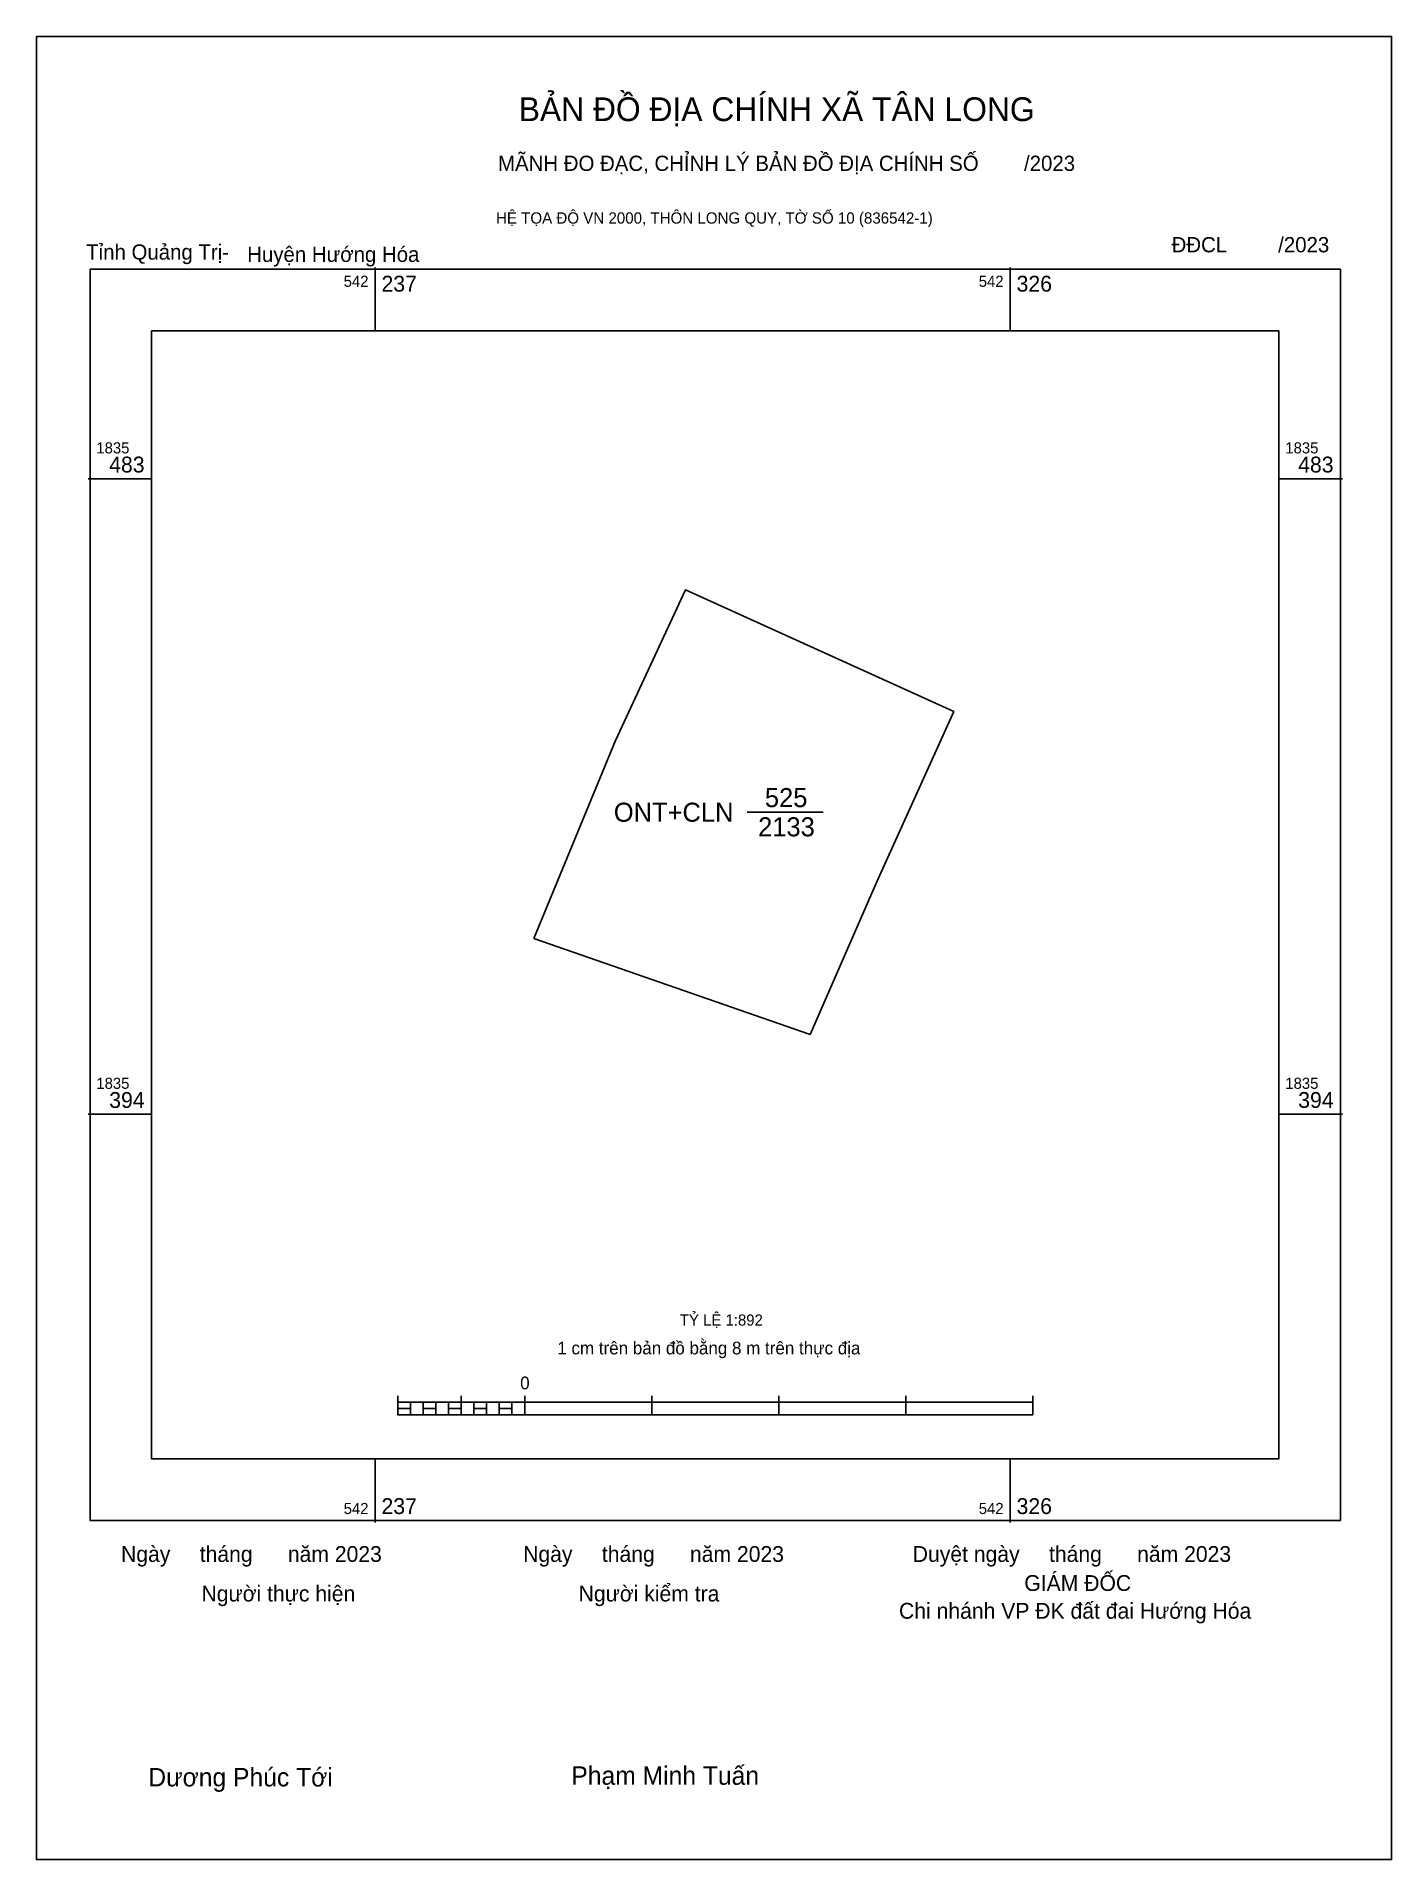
# Model space of a CAD drawing. Extents: x 542190 to 542380, y 1835290 to 1835546.
import ezdxf

# ---------------------------------------------------------------- set-up
doc = ezdxf.new("R2010")
doc.units = 0
for name, color, linetype in [('Level 10', 7, 'Continuous'), ('Level 13', 7, 'Continuous'), ('Level 15', 7, 'Continuous'), ('Level 36', 7, 'Continuous'), ('Level 6', 7, 'Continuous'), ('Level 62', 7, 'Continuous'), ('Level 63', 7, 'Continuous'), ('Level 9', 7, 'Continuous')]:
    doc.layers.add(name, color=color, linetype=linetype)

msp = doc.modelspace()

# ---------------------------------------------------------------- linework, layer by layer
at = {"layer": 'Level 10'}
msp.add_lwpolyline([(542259.46, 1835419.3), (542270.95, 1835447.12), (542280.78, 1835468.3), (542318.46, 1835451.19), (542307.59, 1835427.19), (542298.27, 1835405.82)], close=True, dxfattribs=at)
at = {"layer": 'Level 15'}
msp.add_lwpolyline([(542189.55, 1835546.03), (542379.99, 1835546.03), (542379.99, 1835289.94), (542189.55, 1835289.94)], close=True, dxfattribs=at)
at = {"layer": 'Level 36'}
msp.add_line((542289.43, 1835437.06), (542300.09, 1835437.06), dxfattribs=at)
at = {"layer": 'Level 62'}
msp.add_lwpolyline([(542205.72, 1835504.67), (542364.16, 1835504.67), (542364.16, 1835346.23), (542205.72, 1835346.23)], close=True, dxfattribs=at)
at = {"layer": 'Level 63'}
for p, q in [((542237.14, 1835513.6), (542237.14, 1835504.67)), ((542326.4, 1835513.6), (542326.4, 1835504.67)), ((542196.8, 1835483.89), (542205.72, 1835483.89)), ((542364.16, 1835483.89), (542373.09, 1835483.89)), ((542196.8, 1835394.63), (542205.72, 1835394.63)), ((542364.16, 1835394.63), (542373.09, 1835394.63)), ((542240.32, 1835355.09), (542240.32, 1835352.42)), ((542240.32, 1835354.2), (542329.57, 1835354.2)), ((542242.1, 1835354.2), (542242.1, 1835352.42)), ((542243.89, 1835354.2), (542243.89, 1835352.42)), ((542245.67, 1835354.2), (542245.67, 1835352.42)), ((542247.46, 1835354.2), (542247.46, 1835352.42)), ((542249.24, 1835355.09), (542249.24, 1835352.42)), ((542249.24, 1835354.2), (542249.24, 1835352.42)), ((542251.03, 1835354.2), (542251.03, 1835352.42)), ((542252.81, 1835354.2), (542252.81, 1835352.42)), ((542254.6, 1835354.2), (542254.6, 1835352.42)), ((542256.38, 1835354.2), (542256.38, 1835352.42)), ((542258.17, 1835355.09), (542258.17, 1835352.42)), ((542258.17, 1835354.2), (542258.17, 1835352.42)), ((542276.02, 1835355.09), (542276.02, 1835352.42)), ((542293.87, 1835355.09), (542293.87, 1835352.42)), ((542311.72, 1835355.09), (542311.72, 1835352.42)), ((542329.57, 1835355.09), (542329.57, 1835352.42)), ((542240.32, 1835352.42), (542329.57, 1835352.42)), ((542237.14, 1835346.23), (542237.14, 1835337.3)), ((542326.4, 1835346.23), (542326.4, 1835337.3))]:
    msp.add_line(p, q, dxfattribs=at)
for points in [[(542197.08, 1835513.32), (542372.81, 1835513.32), (542372.81, 1835337.58), (542197.08, 1835337.58)], [(542240.32, 1835353.31), (542242.1, 1835353.31), (542242.1, 1835352.42), (542240.32, 1835352.42)], [(542240.32, 1835353.31), (542242.1, 1835353.31), (542242.1, 1835352.42), (542240.32, 1835352.42)], [(542243.89, 1835353.31), (542245.67, 1835353.31), (542245.67, 1835352.42), (542243.89, 1835352.42)], [(542247.46, 1835353.31), (542249.24, 1835353.31), (542249.24, 1835352.42), (542247.46, 1835352.42)], [(542251.03, 1835353.31), (542252.81, 1835353.31), (542252.81, 1835352.42), (542251.03, 1835352.42)], [(542254.6, 1835353.31), (542256.38, 1835353.31), (542256.38, 1835352.42), (542254.6, 1835352.42)]]:
    msp.add_lwpolyline(points, close=True, dxfattribs=at)

# ---------------------------------------------------------------- texts
at = {"layer": 'Level 13'}
for s, p in [('ONT+CLN', (542270.69, 1835435.72)), ('525', (542291.92, 1835437.77)), ('2133', (542290.97, 1835433.67))]:
    msp.add_text(s, height=2.678, dxfattribs=at).set_placement(p)
at = {"layer": 'Level 6'}
msp.add_text('TỶ LỆ 1:892', height=1.5691, dxfattribs=at).set_placement((542279.97, 1835364.94))
at = {"layer": 'Level 63'}
for s, height, p in [('BẢN ĐỒ ĐỊA CHÍNH XÃ TÂN LONG', 3.3415, (542257.33, 1835534.14)), ('MÃNH ĐO ĐẠC, CHỈNH LÝ BẢN ĐỒ ĐỊA CHÍNH SỐ        /2023', 2.1441, (542254.42, 1835527.14)), ('HỆ TỌA ĐỘ VN 2000, THÔN LONG QUY, TỜ SỐ 10 (836542-1)', 1.5872, (542254.13, 1835519.74)), ('542', 1.562, (542232.73, 1835510.86)), ('237', 2.231, (542238.04, 1835510.19)), ('542', 1.562, (542321.98, 1835510.86)), ('326', 2.231, (542327.29, 1835510.19)), ('1835', 1.562, (542197.97, 1835487.46)), ('483', 2.231, (542199.77, 1835484.78)), ('1835', 1.562, (542365.06, 1835487.46)), ('483', 2.231, (542366.86, 1835484.78)), ('1835', 1.562, (542197.97, 1835398.2)), ('1835', 1.562, (542365.06, 1835398.2)), ('394', 2.231, (542199.78, 1835395.52)), ('394', 2.231, (542366.87, 1835395.52)), ('1 cm trên bản đồ bằng 8 m trên thực địa', 1.7851, (542262.75, 1835360.9)), ('0', 1.79, (542257.53, 1835355.99)), ('542', 1.562, (542232.73, 1835338.47)), ('237', 2.231, (542238.04, 1835338.47)), ('542', 1.562, (542321.98, 1835338.47)), ('326', 2.231, (542327.29, 1835338.47)), ('Ngày     tháng      năm 2023', 2.221, (542201.44, 1835331.75)), ('Ngày     tháng      năm 2023', 2.221, (542257.95, 1835331.75)), ('Duyệt ngày     tháng      năm 2023', 2.221, (542312.7, 1835331.75)), ('Người thực hiện', 2.221, (542212.75, 1835326.19)), ('Người kiểm tra', 2.221, (542265.75, 1835326.19)), ('GIÁM ĐỐC', 2.221, (542328.38, 1835327.67)), ('Chi nhánh VP ĐK đất đai Hướng Hóa', 2.221, (542310.77, 1835323.77)), ('Dương Phúc Tới', 2.5906, (542205.27, 1835300.21)), ('Phạm Minh Tuấn', 2.5906, (542264.72, 1835300.44))]:
    msp.add_text(s, height=height, dxfattribs=at).set_placement(p)
at = {"layer": 'Level 9'}
for s, p in [('ĐĐCL         /2023', (542349.08, 1835515.71)), ('Tỉnh Quảng Trị-', (542196.54, 1835514.68)), ('Huyện Hướng Hóa', (542219.17, 1835514.36))]:
    msp.add_text(s, height=2.1441, dxfattribs=at).set_placement(p)

doc.saveas('drawing.dxf')
